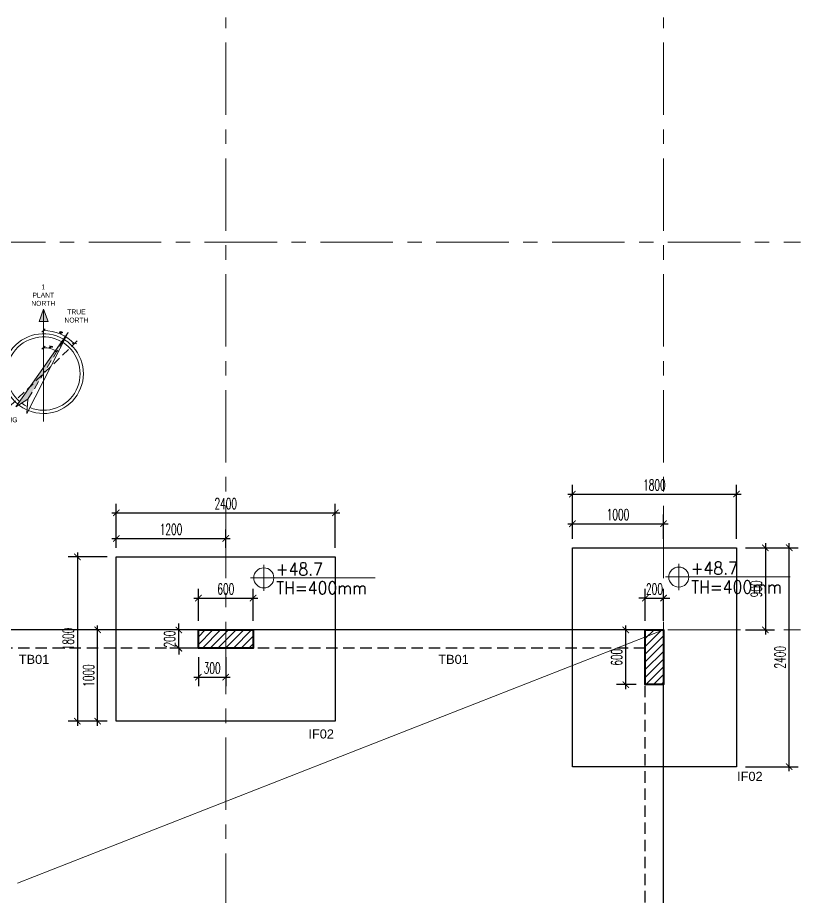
# Model space of a CAD drawing. Extents: x 2556046 to 2673391, y -921360 to -863964.
# Drawn here: x 2575030 to 2583613, y -888764 to -879128 of the extents above; entities that cross this region are included whole.
import ezdxf

# ---------------------------------------------------------------- set-up
doc = ezdxf.new("R2010")
doc.units = 0
doc.header["$LTSCALE"] = 500
doc.header["$PDMODE"] = 98
doc.header["$PDSIZE"] = -0.01
for name, pattern in [('CACHE', [0.375, 0.25, -0.125]), ('CENTER', [50.8, 31.75, -6.35, 6.35, -6.35]), ('DASHED', [0.75, 0.5, -0.25])]:
    doc.linetypes.add(name, pattern=pattern)
for name, color, linetype, lineweight in [('A-ANNO', 2, 'Continuous', 18), ('A-FLOR-DIMS', 142, 'Continuous', 13), ('A-GRID', 1, 'CENTER', 9), ('BA-FONDATIONS', 6, 'Continuous', 30), ('goe-ba-coupé', 4, 'Continuous', 40), ('goe-cotes', 115, 'Continuous', 13), ('goe-vu', 31, 'Continuous', 25), ('SYMBOLS', 1, 'Continuous', 13), ('TEXT', 7, 'Continuous', 13)]:
    doc.layers.add(name, color=color, linetype=linetype, lineweight=lineweight)
doc.layers.add('hatch', color=200, linetype='Continuous')
doc.styles.add('Arial', font='arial.ttf')
doc.styles.add('EG_SIMPLEX', font='SIMPLEX.shx')
doc.styles.add('goe-romans', font='ROMANS.shx', dxfattribs={"width": 0.6})
doc.styles.add('ROMANS', font='romans.shx')
doc.styles.get("Standard").update_dxf_attribs({"font": 'arial.ttf'})
doc.dimstyles.new('Copy of ARK-MM-0050', dxfattribs={"dimscale": 0.5, "dimtxt": 100, "dimasz": 200, "dimexe": 100, "dimexo": 100, "dimgap": 50, "dimtad": 1, "dimtoh": 1, "dimdec": 1, "dimrnd": 0.1, "dimdsep": 46, "dimtxsty": 'EG_SIMPLEX', "dimblk1": 'OBLIQUE', "dimblk2": 'OBLIQUE', "dimsah": 1, "dimcen": 300, "dimclrd": 256, "dimclre": 256, "dimclrt": 2, "dimadec": 0, "dimazin": 0, "dimtfac": 1, "dimtdec": 1, "dimtix": 1, "dimtmove": 2, "dimatfit": 3, "dimldrblk": 'OBLIQUE', "dimfxl": 1, "dimtolj": 1, "dimtzin": 0, "dimarcsym": 0})
doc.dimstyles.new('goe-50e', dxfattribs={"dimscale": 10, "dimtxt": 12, "dimasz": 7, "dimexe": 10, "dimexo": 10, "dimgap": 4, "dimtad": 1, "dimdec": 1, "dimdsep": 46, "dimtxsty": 'goe-romans', "dimblk": 'ARCHTICK', "dimcen": 4, "dimdle": 5, "dimclrt": 256, "dimazin": 0, "dimtfac": 1, "dimtdec": 1, "dimtix": 1, "dimtmove": 2, "dimatfit": 3, "dimldrblk": 'ARCHTICK', "dimfxl": 5, "dimtfillclr": 256, "dimtolj": 1, "dimarcsym": 0})
pattern_1 = [(45, (0, 0), (-42.4264069, 42.4264069), [])]

# ---------------------------------------------------------------- blocks, each defined once
blk = doc.blocks.new('_ArchTick')
at = {"color": 0, "linetype": 'ByBlock', "const_width": 0.15}
blk.add_lwpolyline([(-0.5, -0.5), (0.5, 0.5)], dxfattribs=at)
blk = doc.blocks.new('*D69')
at = {"layer": 'Defpoints', "color": 0, "transparency": 16777216}
for p in [(2577612.1, -885493.1), (2577012.1, -885841.9), (2577612.1, -885841.9)]:
    blk.add_point(p, dxfattribs=at)
at = {"layer": 'goe-cotes', "color": 0, "lineweight": -2, "transparency": 16777216}
for p, q in [((2577012.1, -885741.9), (2577012.1, -885393.1)), ((2577612.1, -885741.9), (2577612.1, -885393.1)), ((2576962.1, -885493.1), (2577662.1, -885493.1))]:
    blk.add_line(p, q, dxfattribs=at)
at = {"layer": 'goe-cotes', "color": 0, "lineweight": -2, "transparency": 16777216, "xscale": 70, "yscale": 70, "zscale": 70, "rotation": 180}
blk.add_blockref('_ArchTick', (2577012.1, -885493.1), dxfattribs=at)
at = {"layer": 'goe-cotes', "color": 0, "lineweight": -2, "transparency": 16777216, "xscale": 70, "yscale": 70, "zscale": 70}
blk.add_blockref('_ArchTick', (2577612.1, -885493.1), dxfattribs=at)
at = {"layer": 'goe-cotes', "transparency": 16777216, "insert": (2577312.1, -885393.1), "char_height": 120, "attachment_point": 5, "style": 'goe-romans'}
blk.add_mtext('\\A1;600', dxfattribs=at)
blk = doc.blocks.new('*D70')
at = {"layer": 'Defpoints', "color": 0, "transparency": 16777216}
for p in [(2576797.5, -885841.9), (2577012.1, -885841.9), (2577012.1, -886041.9)]:
    blk.add_point(p, dxfattribs=at)
at = {"layer": 'goe-cotes', "color": 0, "lineweight": -2, "transparency": 16777216}
for p, q in [((2576797.5, -885841.9), (2576797.5, -885771.9)), ((2576912.1, -885841.9), (2576697.5, -885841.9)), ((2576797.5, -886041.9), (2576797.5, -885841.9)), ((2576912.1, -886041.9), (2576697.5, -886041.9)), ((2576797.5, -886041.9), (2576797.5, -886111.9))]:
    blk.add_line(p, q, dxfattribs=at)
at = {"layer": 'goe-cotes', "color": 0, "lineweight": -2, "transparency": 16777216, "xscale": 70, "yscale": 70, "zscale": 70}
for p, rotation in [((2576797.5, -885841.9), 270), ((2576797.5, -886041.9), 90)]:
    blk.add_blockref('_ArchTick', p, dxfattribs=dict(at, rotation=rotation))
at = {"layer": 'goe-cotes', "transparency": 16777216, "insert": (2576697.5, -885941.9), "char_height": 120, "attachment_point": 5, "rotation": 90, "style": 'goe-romans'}
blk.add_mtext('\\A1;200', dxfattribs=at)
blk = doc.blocks.new('*D71')
at = {"layer": 'Defpoints', "color": 0, "transparency": 16777216}
for p in [(2577012.1, -886041.9), (2577312.1, -886041.9), (2577312.1, -886360.1)]:
    blk.add_point(p, dxfattribs=at)
at = {"layer": 'goe-cotes', "color": 0, "lineweight": -2, "transparency": 16777216}
for p, q in [((2577012.1, -886141.9), (2577012.1, -886460.1)), ((2577312.1, -886141.9), (2577312.1, -886460.1)), ((2576962.1, -886360.1), (2577362.1, -886360.1))]:
    blk.add_line(p, q, dxfattribs=at)
at = {"layer": 'goe-cotes', "color": 0, "lineweight": -2, "transparency": 16777216, "xscale": 70, "yscale": 70, "zscale": 70, "rotation": 180}
blk.add_blockref('_ArchTick', (2577012.1, -886360.1), dxfattribs=at)
at = {"layer": 'goe-cotes', "color": 0, "lineweight": -2, "transparency": 16777216, "xscale": 70, "yscale": 70, "zscale": 70}
blk.add_blockref('_ArchTick', (2577312.1, -886360.1), dxfattribs=at)
at = {"layer": 'goe-cotes', "transparency": 16777216, "insert": (2577162.1, -886260.1), "char_height": 120, "attachment_point": 5, "style": 'goe-romans'}
blk.add_mtext('\\A1;300', dxfattribs=at)
blk = doc.blocks.new('*D72')
at = {"layer": 'Defpoints', "color": 0, "transparency": 16777216}
for p in [(2582112.1, -885493.1), (2581912.1, -885841.9), (2582112.1, -885841.9)]:
    blk.add_point(p, dxfattribs=at)
at = {"layer": 'goe-cotes', "color": 0, "lineweight": -2, "transparency": 16777216}
for p, q in [((2581912.1, -885741.9), (2581912.1, -885393.1)), ((2582112.1, -885741.9), (2582112.1, -885393.1)), ((2581912.1, -885493.1), (2581842.1, -885493.1)), ((2581912.1, -885493.1), (2582112.1, -885493.1)), ((2582112.1, -885493.1), (2582182.1, -885493.1))]:
    blk.add_line(p, q, dxfattribs=at)
at = {"layer": 'goe-cotes', "color": 0, "lineweight": -2, "transparency": 16777216, "xscale": 70, "yscale": 70, "zscale": 70}
blk.add_blockref('_ArchTick', (2581912.1, -885493.1), dxfattribs=at)
at = {"layer": 'goe-cotes', "color": 0, "lineweight": -2, "transparency": 16777216, "xscale": 70, "yscale": 70, "zscale": 70, "rotation": 180}
blk.add_blockref('_ArchTick', (2582112.1, -885493.1), dxfattribs=at)
at = {"layer": 'goe-cotes', "transparency": 16777216, "insert": (2582012.1, -885393.1), "char_height": 120, "attachment_point": 5, "style": 'goe-romans'}
blk.add_mtext('\\A1;200', dxfattribs=at)
blk = doc.blocks.new('*D73')
at = {"layer": 'Defpoints', "color": 0, "transparency": 16777216}
for p in [(2581697.5, -885841.9), (2581912.1, -885841.9), (2581912.1, -886441.9)]:
    blk.add_point(p, dxfattribs=at)
at = {"layer": 'goe-cotes', "color": 0, "lineweight": -2, "transparency": 16777216}
for p, q in [((2581697.5, -886491.9), (2581697.5, -885791.9)), ((2581812.1, -885841.9), (2581597.5, -885841.9)), ((2581812.1, -886441.9), (2581597.5, -886441.9))]:
    blk.add_line(p, q, dxfattribs=at)
at = {"layer": 'goe-cotes', "color": 0, "lineweight": -2, "transparency": 16777216, "xscale": 70, "yscale": 70, "zscale": 70}
for p, rotation in [((2581697.5, -885841.9), 90), ((2581697.5, -886441.9), 270)]:
    blk.add_blockref('_ArchTick', p, dxfattribs=dict(at, rotation=rotation))
at = {"layer": 'goe-cotes', "transparency": 16777216, "insert": (2581597.5, -886141.9), "char_height": 120, "attachment_point": 5, "rotation": 90, "style": 'goe-romans'}
blk.add_mtext('\\A1;600', dxfattribs=at)
blk = doc.blocks.new('_Oblique')
at = {"color": 0, "linetype": 'ByBlock', "lineweight": -2}
blk.add_line((-0.5, -0.5), (0.5, 0.5), dxfattribs=at)
blk = doc.blocks.new('*D47')
at = {"layer": 'A-FLOR-DIMS', "lineweight": -2, "transparency": 16777216}
blk.add_arc((15021, 52314), 790, 58.9156, 90, dxfattribs=at)
at = {"layer": 'Defpoints', "color": 0, "transparency": 16777216}
for p in [(15021, 54280), (15778, 53570), (15300, 53053), (14550, 51532), (15021, 50853)]:
    blk.add_point(p, dxfattribs=at)
at = {"layer": 'A-FLOR-DIMS', "lineweight": -2, "transparency": 16777216, "xscale": 100, "yscale": 100, "zscale": 100}
for p, rotation in [((15021, 53104), 180.0000000000001), ((15429, 52991), 328.9155748592273)]:
    blk.add_blockref('_Oblique', p, dxfattribs=dict(at, rotation=rotation))
at = {"layer": 'A-FLOR-DIMS', "color": 2, "transparency": 16777216, "insert": (15246, 53124), "char_height": 50, "attachment_point": 5, "rotation": 344.4578, "style": 'EG_SIMPLEX'}
blk.add_mtext('\\A1;31°', dxfattribs=at)
blk = doc.blocks.new('*D48')
at = {"layer": 'A-FLOR-DIMS', "lineweight": -2, "transparency": 16777216}
blk.add_arc((15021, 52313), 1313, 43.9996, 90, dxfattribs=at)
at = {"layer": 'Defpoints', "color": 0, "transparency": 16777216}
for p in [(15021, 54280), (15691, 53442), (16071, 53327), (13714, 51051), (15021, 50853)]:
    blk.add_point(p, dxfattribs=at)
at = {"layer": 'A-FLOR-DIMS', "lineweight": -2, "transparency": 16777216, "xscale": 100, "yscale": 100, "zscale": 100}
for p, rotation in [((15021, 53626), 180.0000000000001), ((15965, 53225), 313.9995933022354)]:
    blk.add_blockref('_Oblique', p, dxfattribs=dict(at, rotation=rotation))
at = {"layer": 'A-FLOR-DIMS', "color": 2, "transparency": 16777216, "insert": (15553, 53568), "char_height": 50, "attachment_point": 5, "rotation": 336.9998, "style": 'EG_SIMPLEX'}
blk.add_mtext('\\A1;46°', dxfattribs=at)
blk = doc.blocks.new('*D198')
at = {"layer": 'Defpoints', "color": 0, "transparency": 16777216}
for p in [(2582112.1, -884677), (2581112.1, -884941.9), (2582112.1, -884941.9)]:
    blk.add_point(p, dxfattribs=at)
at = {"layer": 'goe-cotes', "color": 0, "lineweight": -2, "transparency": 16777216}
for p, q in [((2581112.1, -884841.9), (2581112.1, -884577)), ((2582112.1, -884841.9), (2582112.1, -884577)), ((2581062.1, -884677), (2582162.1, -884677))]:
    blk.add_line(p, q, dxfattribs=at)
at = {"layer": 'goe-cotes', "color": 0, "lineweight": -2, "transparency": 16777216, "xscale": 70, "yscale": 70, "zscale": 70, "rotation": 180}
blk.add_blockref('_ArchTick', (2581112.1, -884677), dxfattribs=at)
at = {"layer": 'goe-cotes', "color": 0, "lineweight": -2, "transparency": 16777216, "xscale": 70, "yscale": 70, "zscale": 70}
blk.add_blockref('_ArchTick', (2582112.1, -884677), dxfattribs=at)
at = {"layer": 'goe-cotes', "transparency": 16777216, "insert": (2581612.1, -884577), "char_height": 120, "attachment_point": 5, "style": 'goe-romans'}
blk.add_mtext('\\A1;1000', dxfattribs=at)
blk = doc.blocks.new('*D199')
at = {"layer": 'Defpoints', "color": 0, "transparency": 16777216}
for p in [(2582912.1, -884352.4), (2581112.1, -884941.9), (2582912.1, -884941.9)]:
    blk.add_point(p, dxfattribs=at)
at = {"layer": 'goe-cotes', "color": 0, "lineweight": -2, "transparency": 16777216}
for p, q in [((2581112.1, -884841.9), (2581112.1, -884252.4)), ((2582912.1, -884841.9), (2582912.1, -884252.4)), ((2581062.1, -884352.4), (2582962.1, -884352.4))]:
    blk.add_line(p, q, dxfattribs=at)
at = {"layer": 'goe-cotes', "color": 0, "lineweight": -2, "transparency": 16777216, "xscale": 70, "yscale": 70, "zscale": 70, "rotation": 180}
blk.add_blockref('_ArchTick', (2581112.1, -884352.4), dxfattribs=at)
at = {"layer": 'goe-cotes', "color": 0, "lineweight": -2, "transparency": 16777216, "xscale": 70, "yscale": 70, "zscale": 70}
blk.add_blockref('_ArchTick', (2582912.1, -884352.4), dxfattribs=at)
at = {"layer": 'goe-cotes', "transparency": 16777216, "insert": (2582012.1, -884252.4), "char_height": 120, "attachment_point": 5, "style": 'goe-romans'}
blk.add_mtext('\\A1;1800', dxfattribs=at)
blk = doc.blocks.new('*D200')
at = {"layer": 'Defpoints', "color": 0, "transparency": 16777216}
for p in [(2582912.1, -884941.9), (2582912.1, -885841.9), (2583228.2, -885841.9)]:
    blk.add_point(p, dxfattribs=at)
at = {"layer": 'goe-cotes', "color": 0, "lineweight": -2, "transparency": 16777216}
for p, q in [((2583012.1, -884941.9), (2583328.2, -884941.9)), ((2583228.2, -884891.9), (2583228.2, -885891.9)), ((2583012.1, -885841.9), (2583328.2, -885841.9))]:
    blk.add_line(p, q, dxfattribs=at)
at = {"layer": 'goe-cotes', "color": 0, "lineweight": -2, "transparency": 16777216, "xscale": 70, "yscale": 70, "zscale": 70}
for p, rotation in [((2583228.2, -884941.9), 90), ((2583228.2, -885841.9), 270)]:
    blk.add_blockref('_ArchTick', p, dxfattribs=dict(at, rotation=rotation))
at = {"layer": 'goe-cotes', "transparency": 16777216, "insert": (2583128.2, -885391.9), "char_height": 120, "attachment_point": 5, "rotation": 90, "style": 'goe-romans'}
blk.add_mtext('\\A1;900', dxfattribs=at)
blk = doc.blocks.new('*D201')
at = {"layer": 'Defpoints', "color": 0, "transparency": 16777216}
for p in [(2582912.1, -884941.9), (2583489.5, -884941.9), (2582912.1, -887341.9)]:
    blk.add_point(p, dxfattribs=at)
at = {"layer": 'goe-cotes', "color": 0, "lineweight": -2, "transparency": 16777216}
for p, q in [((2583012.1, -884941.9), (2583589.5, -884941.9)), ((2583489.5, -887391.9), (2583489.5, -884891.9)), ((2583012.1, -887341.9), (2583589.5, -887341.9))]:
    blk.add_line(p, q, dxfattribs=at)
at = {"layer": 'goe-cotes', "color": 0, "lineweight": -2, "transparency": 16777216, "xscale": 70, "yscale": 70, "zscale": 70}
for p, rotation in [((2583489.5, -884941.9), 90), ((2583489.5, -887341.9), 270)]:
    blk.add_blockref('_ArchTick', p, dxfattribs=dict(at, rotation=rotation))
at = {"layer": 'goe-cotes', "transparency": 16777216, "insert": (2583389.5, -886141.9), "char_height": 120, "attachment_point": 5, "rotation": 90, "style": 'goe-romans'}
blk.add_mtext('\\A1;2400', dxfattribs=at)
blk = doc.blocks.new('*D214')
at = {"layer": 'Defpoints', "color": 0, "transparency": 16777216}
for p in [(2577312.1, -884839.3), (2576112.1, -885041.9), (2577312.1, -885041.9)]:
    blk.add_point(p, dxfattribs=at)
at = {"layer": 'goe-cotes', "color": 0, "lineweight": -2, "transparency": 16777216}
for p, q in [((2576112.1, -884941.9), (2576112.1, -884739.3)), ((2577312.1, -884941.9), (2577312.1, -884739.3)), ((2576062.1, -884839.3), (2577362.1, -884839.3))]:
    blk.add_line(p, q, dxfattribs=at)
at = {"layer": 'goe-cotes', "color": 0, "lineweight": -2, "transparency": 16777216, "xscale": 70, "yscale": 70, "zscale": 70, "rotation": 180}
blk.add_blockref('_ArchTick', (2576112.1, -884839.3), dxfattribs=at)
at = {"layer": 'goe-cotes', "color": 0, "lineweight": -2, "transparency": 16777216, "xscale": 70, "yscale": 70, "zscale": 70}
blk.add_blockref('_ArchTick', (2577312.1, -884839.3), dxfattribs=at)
at = {"layer": 'goe-cotes', "transparency": 16777216, "insert": (2576712.1, -884739.3), "char_height": 120, "attachment_point": 5, "style": 'goe-romans'}
blk.add_mtext('\\A1;1200', dxfattribs=at)
blk = doc.blocks.new('*D215')
at = {"layer": 'Defpoints', "color": 0, "transparency": 16777216}
for p in [(2578512.1, -884558), (2576112.1, -885041.9), (2578512.1, -885041.9)]:
    blk.add_point(p, dxfattribs=at)
at = {"layer": 'goe-cotes', "color": 0, "lineweight": -2, "transparency": 16777216}
for p, q in [((2576112.1, -884941.9), (2576112.1, -884458)), ((2578512.1, -884941.9), (2578512.1, -884458)), ((2576062.1, -884558), (2578562.1, -884558))]:
    blk.add_line(p, q, dxfattribs=at)
at = {"layer": 'goe-cotes', "color": 0, "lineweight": -2, "transparency": 16777216, "xscale": 70, "yscale": 70, "zscale": 70, "rotation": 180}
blk.add_blockref('_ArchTick', (2576112.1, -884558), dxfattribs=at)
at = {"layer": 'goe-cotes', "color": 0, "lineweight": -2, "transparency": 16777216, "xscale": 70, "yscale": 70, "zscale": 70}
blk.add_blockref('_ArchTick', (2578512.1, -884558), dxfattribs=at)
at = {"layer": 'goe-cotes', "transparency": 16777216, "insert": (2577312.1, -884458), "char_height": 120, "attachment_point": 5, "style": 'goe-romans'}
blk.add_mtext('\\A1;2400', dxfattribs=at)
blk = doc.blocks.new('*D216')
at = {"layer": 'Defpoints', "color": 0, "transparency": 16777216}
for p in [(2575907.6, -885841.9), (2576112.1, -885841.9), (2576112.1, -886841.9)]:
    blk.add_point(p, dxfattribs=at)
at = {"layer": 'goe-cotes', "color": 0, "lineweight": -2, "transparency": 16777216}
for p, q in [((2575907.6, -886891.9), (2575907.6, -885791.9)), ((2576012.1, -885841.9), (2575807.6, -885841.9)), ((2576012.1, -886841.9), (2575807.6, -886841.9))]:
    blk.add_line(p, q, dxfattribs=at)
at = {"layer": 'goe-cotes', "color": 0, "lineweight": -2, "transparency": 16777216, "xscale": 70, "yscale": 70, "zscale": 70}
for p, rotation in [((2575907.6, -885841.9), 90), ((2575907.6, -886841.9), 270)]:
    blk.add_blockref('_ArchTick', p, dxfattribs=dict(at, rotation=rotation))
at = {"layer": 'goe-cotes', "transparency": 16777216, "insert": (2575807.6, -886341.9), "char_height": 120, "attachment_point": 5, "rotation": 90, "style": 'goe-romans'}
blk.add_mtext('\\A1;1000', dxfattribs=at)
blk = doc.blocks.new('*D217')
at = {"layer": 'Defpoints', "color": 0, "transparency": 16777216}
for p in [(2576112.1, -885041.9), (2575684.7, -886841.9), (2576112.1, -886841.9)]:
    blk.add_point(p, dxfattribs=at)
at = {"layer": 'goe-cotes', "color": 0, "lineweight": -2, "transparency": 16777216}
for p, q in [((2576012.1, -885041.9), (2575584.7, -885041.9)), ((2575684.7, -884991.9), (2575684.7, -886891.9)), ((2576012.1, -886841.9), (2575584.7, -886841.9))]:
    blk.add_line(p, q, dxfattribs=at)
at = {"layer": 'goe-cotes', "color": 0, "lineweight": -2, "transparency": 16777216, "xscale": 70, "yscale": 70, "zscale": 70}
for p, rotation in [((2575684.7, -885041.9), 90), ((2575684.7, -886841.9), 270)]:
    blk.add_blockref('_ArchTick', p, dxfattribs=dict(at, rotation=rotation))
at = {"layer": 'goe-cotes', "transparency": 16777216, "insert": (2575584.7, -885941.9), "char_height": 120, "attachment_point": 5, "rotation": 90, "style": 'goe-romans'}
blk.add_mtext('\\A1;1800', dxfattribs=at)
blk = doc.blocks.new('QUOTA')
at = {"layer": 'SYMBOLS'}
for p, q in [((270057, 155400), (270057, 154990)), ((270263, 155196), (269852, 155196))]:
    blk.add_line(p, q, dxfattribs=at)
blk.add_circle((270057, 155195), 157, dxfattribs=at)
blk = doc.blocks.new('North')
at = {"layer": 'A-ANNO'}
h = blk.add_hatch(color=256, dxfattribs=at)
h.dxf.hatch_style = 1
h.paths.add_polyline_path([(15020.95, 54279.59), (14887.71, 53898.25), (15020.95, 53898.25)])
h.paths.add_polyline_path([(15020.95, 54279.59), (15020.95, 53898.25), (15167.71, 53898.25)])
h = blk.add_hatch(dxfattribs=at)
h.set_pattern_fill('ANSI31', color=256, scale=0.5, angle=133.999593)
h.set_pattern_definition([(178.9995933, (-10565.72531, 35725.52269), (-0.00109121897, -0.0624904732), [])])
h.paths.add_polyline_path([(13714.22, 51051.17), (13943.52, 51156.83), (13885.67, 51216.73)])
h.paths.add_polyline_path([(13714.22, 51051.17), (13885.67, 51216.73), (13821.95, 51282.71)])
for p, q in [((15020.95, 54279.59), (15020.95, 50852.91)), ((15777.84, 53569.9), (14179.66, 51298.17)), ((15777.84, 53569.9), (14515.03, 51095.98)), ((14179.66, 51298.17), (14549.53, 51532.45)), ((14515.03, 51095.98), (14549.53, 51532.45)), ((13943.52, 51156.83), (13821.95, 51282.71))]:
    blk.add_line(p, q, dxfattribs=at)
at = {"layer": 'A-ANNO', "linetype": 'DASHED'}
for p, q in [((13714.22, 51051.17), (16071.28, 53327.32)), ((14549.53, 51532.45), (15777.84, 53569.9))]:
    blk.add_line(p, q, dxfattribs=at)
at = {"layer": 'A-ANNO'}
blk.add_lwpolyline([(14887.71, 53898.25), (15167.71, 53898.25), (15020.95, 54279.59)], close=True, dxfattribs=at)
blk.add_lwpolyline([(13943.52, 51156.83), (13714.22, 51051.17), (13821.95, 51282.71)], dxfattribs=at)
for radius, start, end in [(1216.55, 59.783574, 229.962816), (1118.03, 60.217473, 229.528917), (1216.55, 247.801552, 58.114357), (1118.03, 248.229518, 57.686391), (1216.55, 231.904707, 245.863116), (1118.03, 233.708325, 244.053101)]:
    blk.add_arc((15020.95, 52313.04), radius, start, end, dxfattribs=at)
blk.add_solid([(15777.84, 53569.9), (14179.66, 51298.17), (15777.84, 53569.9), (14549.53, 51532.45)], dxfattribs=at)
at = {"layer": 'A-ANNO', "char_height": 150, "attachment_point": 1}
for s, insert in [('\\pxqc;{\\fBahnschrift Light SemiCondensed|b0|i0|c0|p34;1\\PPLANT \\PNORTH}', (13952.36, 55030.64)), ('\\pxqc;{\\fBahnschrift Light SemiCondensed|b0|i0|c0|p34;TRUE \\PNORTH}', (14963.49, 54270)), ('\\pxqc;{\\fBahnschrift Light SemiCondensed|b0|i0|c0|p34;PREVALING\\PWINDS}', (12577.63, 50980.64))]:
    blk.add_mtext_dynamic_manual_height_columns(s, width=2126.7634, gutter_width=3106.09, heights=[0], dxfattribs=dict(at, insert=insert))
at = {"layer": 'A-FLOR-DIMS'}
for base, line1, picture, middle in [((15690.55, 53442.27), ((13714.22, 51051.17), (16071.28, 53327.32)), '*D48', (15553.45, 53567.53)), ((15300.46, 53053.22), ((14549.53, 51532.45), (15777.84, 53569.9)), '*D47', (15246, 53123.61))]:
    dim = blk.add_angular_dim_2l(base=base, line1=line1, line2=((15020.95, 54279.59), (15020.95, 50852.91)), dimstyle='Copy of ARK-MM-0050', dxfattribs=at)
    dim.commit()
    dim.dimension.update_dxf_attribs({"geometry": picture, "text_midpoint": middle})
blk = doc.blocks.new('A$C47192e77')
at = {"layer": 'A-ANNO', "xscale": 0.3596227847303812, "yscale": 0.3596227847303812, "zscale": 0.3596227847303812}
blk.add_blockref('North', (-4250.9, -18207.1), dxfattribs=at)

msp = doc.modelspace()

# ---------------------------------------------------------------- hatches: boundary and pattern name
at = {"layer": 'hatch'}
h = msp.add_hatch(dxfattribs=at)
h.set_pattern_fill('_USER', color=256, scale=60, angle=45, pattern_type=0)
h.set_pattern_definition(pattern_1)
h.paths.add_polyline_path([(2577612.06, -886041.92), (2577612.06, -885841.92), (2577012.06, -885841.92), (2577012.06, -886041.92)])
h = msp.add_hatch(dxfattribs=at)
h.set_pattern_fill('_USER', color=256, scale=60, angle=45, pattern_type=0)
h.set_pattern_definition(pattern_1)
h.paths.add_polyline_path([(2582112.06, -885841.92), (2581912.06, -885841.92), (2581912.06, -886441.92), (2582112.06, -886441.92)])

# ---------------------------------------------------------------- linework, layer by layer
at = {"layer": 'A-GRID', "color": 10, "ltscale": 0.05}
for p, q in [((2577312.06, -894165.93), (2577312.06, -879127.92)), ((2582112.06, -894165.93), (2582112.06, -879127.92)), ((2558030.47, -881591.5), (2583612.72, -881591.5)), ((2558030.47, -885841.92), (2583612.72, -885841.92))]:
    msp.add_line(p, q, dxfattribs=at)
at = {"layer": 'BA-FONDATIONS', "color": 20}
for points in [[(2581112.06, -884941.92), (2582912.06, -884941.92), (2582912.06, -887341.92), (2581112.06, -887341.92)], [(2578512.06, -885041.92), (2578512.06, -886841.92), (2576112.06, -886841.92), (2576112.06, -885041.92)]]:
    msp.add_lwpolyline(points, close=True, dxfattribs=at)
at = {"layer": 'goe-ba-coupé', "ltscale": 1000}
for points in [[(2577612.06, -885841.92), (2577612.06, -886041.92), (2577012.06, -886041.92), (2577012.06, -885841.92)], [(2581912.06, -885841.92), (2582112.06, -885841.92), (2582112.06, -886441.92), (2581912.06, -886441.92)]]:
    msp.add_lwpolyline(points, close=True, dxfattribs=at)
at = {"layer": 'goe-vu', "linetype": 'CACHE'}
for p, q in [((2581912.06, -886041.92), (2567962.72, -886041.92)), ((2581912.06, -892391.92), (2581912.06, -886041.92))]:
    msp.add_line(p, q, dxfattribs=at)
at = {"layer": 'goe-vu', "ltscale": 1000}
msp.add_lwpolyline([(2558962.72, -881591.5), (2558962.72, -892591.92), (2582112.06, -892591.92), (2582112.06, -885841.92), (2568162.72, -885841.92), (2568162.72, -881591.5), (2558962.72, -881591.5)], dxfattribs=at)
at = {"layer": 'SYMBOLS', "color": 20}
msp.add_line((2575029.53, -888617.09), (2582112.06, -885841.92), dxfattribs=at)
at = {"layer": 'SYMBOLS'}
for points in [[(2577872.48, -885270.92), (2578951.39, -885270.92)], [(2582422.42, -885261.35), (2583501.34, -885261.35)]]:
    msp.add_lwpolyline(points, dxfattribs=at)

# ---------------------------------------------------------------- block references
at = {"layer": 'A-FLOR-DIMS'}
msp.add_blockref('A$C47192e77', (2574162.31, -883637.47), dxfattribs=at)
at = {"layer": 'SYMBOLS', "xscale": -0.7, "yscale": 0.7, "zscale": 0.7}
for p in [(2766768.95, -993907.98), (2771318.9, -993898.42)]:
    msp.add_blockref('QUOTA', p, dxfattribs=at)

# ---------------------------------------------------------------- texts
at = {"layer": 'TEXT', "style": 'ROMANS', "width": 0.9}
for s, p in [('+48.7', (2577859.82, -885244.72)), ('+48.7', (2582409.76, -885235.15)), ('TH=400mm', (2577864.98, -885450.95)), ('TH=400mm', (2582414.93, -885441.38))]:
    msp.add_text(s, height=140, dxfattribs=at).set_placement(p)
at = {"layer": 'TEXT', "char_height": 100, "width": 2022.5901, "attachment_point": 2, "style": 'Arial'}
for s, insert in [('TB01', (2575210.15, -886114.86)), ('TB01', (2579809.62, -886114.86)), ('IF02', (2578358.45, -886932.59)), ('IF02', (2583058.45, -887397.61))]:
    msp.add_mtext(s, dxfattribs=dict(at, insert=insert))

# ---------------------------------------------------------------- dimensions: what is measured, and where the dimension line sits
at = {"layer": 'goe-cotes'}
for base, p1, p2, picture, middle in [((2582912.06, -884352.39), (2581112.06, -884941.92), (2582912.06, -884941.92), '*D199', (2582012.06, -884252.39)), ((2578512.06, -884557.95), (2576112.06, -885041.92), (2578512.06, -885041.92), '*D215', (2577312.06, -884457.95)), ((2582112.06, -884677.05), (2581112.06, -884941.92), (2582112.06, -884941.92), '*D198', (2581612.06, -884577.05)), ((2577312.06, -884839.34), (2576112.06, -885041.92), (2577312.06, -885041.92), '*D214', (2576712.06, -884739.34)), ((2577612.06, -885493.14), (2577012.06, -885841.92), (2577612.06, -885841.92), '*D69', (2577312.06, -885393.14)), ((2582112.06, -885493.14), (2581912.06, -885841.92), (2582112.06, -885841.92), '*D72', (2582012.06, -885393.14)), ((2577312.06, -886360.1), (2577012.06, -886041.92), (2577312.06, -886041.92), '*D71', (2577162.06, -886260.1))]:
    dim = msp.add_linear_dim(base=base, p1=p1, p2=p2, dimstyle='goe-50e', dxfattribs=at)
    dim.commit()
    dim.dimension.update_dxf_attribs({"geometry": picture, "text_midpoint": middle})
for base, p1, p2, picture, middle in [((2583228.17, -885841.92), (2582912.06, -884941.92), (2582912.06, -885841.92), '*D200', (2583128.17, -885391.92)), ((2583489.52, -884941.92), (2582912.06, -887341.92), (2582912.06, -884941.92), '*D201', (2583389.52, -886141.92)), ((2575684.65, -886841.92), (2576112.06, -885041.92), (2576112.06, -886841.92), '*D217', (2575584.65, -885941.92)), ((2575907.6, -885841.92), (2576112.06, -886841.92), (2576112.06, -885841.92), '*D216', (2575807.6, -886341.92)), ((2576797.49, -885841.92), (2577012.06, -886041.92), (2577012.06, -885841.92), '*D70', (2576697.49, -885941.92)), ((2581697.49, -885841.92), (2581912.06, -886441.92), (2581912.06, -885841.92), '*D73', (2581597.49, -886141.92))]:
    dim = msp.add_linear_dim(base=base, p1=p1, p2=p2, angle=90, dimstyle='goe-50e', dxfattribs=at)
    dim.commit()
    dim.dimension.update_dxf_attribs({"geometry": picture, "text_midpoint": middle})

doc.saveas('drawing.dxf')
